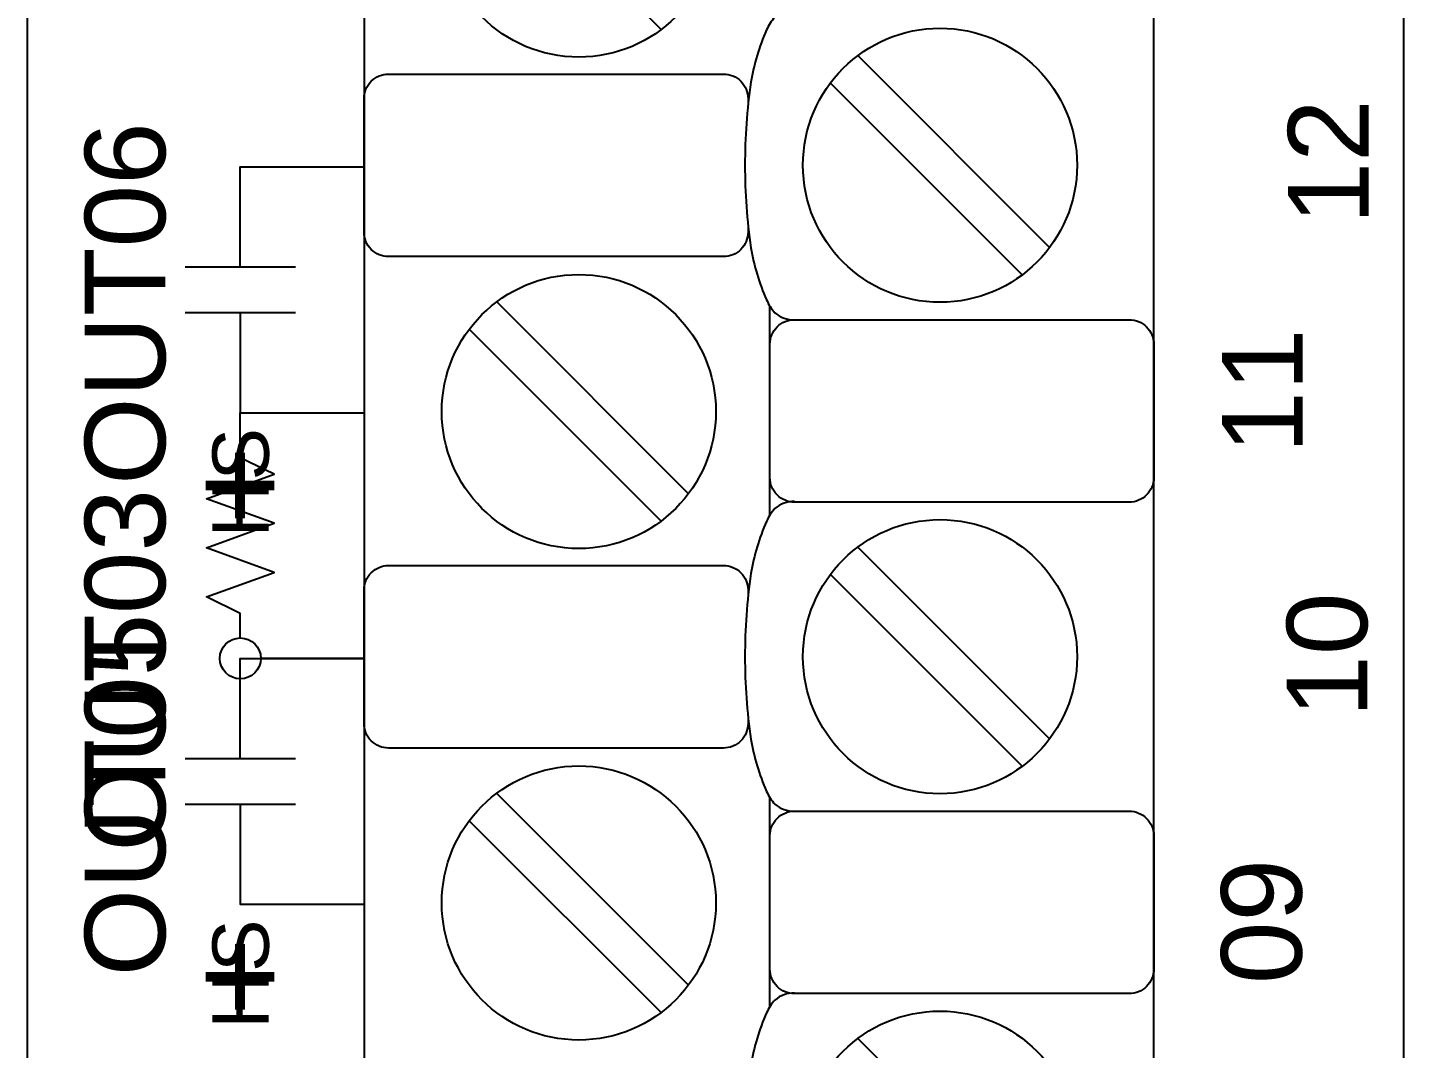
# Model space of a CAD drawing. Extents: x 1 to 47, y 1 to 35.
# Drawn here: x 29.831 to 31.511, y 6.089 to 7.336 of the extents above; entities that cross this region are included whole.
import ezdxf

# ---------------------------------------------------------------- set-up
doc = ezdxf.new("R2010")
doc.units = 0
doc.header["$MEASUREMENT"] = 0
for name, color, linetype in [('4_01__0__EMPTY', 7, 'CONTINUOUS'), ('4_02__1___8__INDEPENDENT_I', 7, 'CONTINUOUS'), ('4_03__2___8__OPTOISOLATED_', 7, 'CONTINUOUS'), ('4_04__4___24__OPTOISOLATED', 7, 'CONTINUOUS'), ('4_05__5___8__INDEPENDENT_I', 7, 'CONTINUOUS'), ('4_06__6___8__INDEPENDENT_I', 7, 'CONTINUOUS'), ('4_07__7___8__OPTOISOLATED_', 7, 'CONTINUOUS'), ('4_08__8___8__OPTOISOLATED_', 7, 'CONTINUOUS'), ('7_00______DWG_', 7, 'CONTINUOUS')]:
    doc.layers.add(name, color=color, linetype=linetype)
doc.styles.add('ARIAL', font='arial.ttf')

msp = doc.modelspace()

# ---------------------------------------------------------------- linework, layer by layer
at = {"layer": '4_01__0__EMPTY'}
msp.add_lwpolyline([(31.1761, 3.7556, 0.414213), (31.2061, 3.7856), (31.2062, 8.7674, 0.414214), (31.1762, 8.7974), (30.8631, 8.7974), (30.6184, 8.8883, 0.480048), (30.4202, 8.7433), (30.4202, 8.5091, -0.414214), (30.3902, 8.4791), (30.272, 8.4791, 0.414212), (30.242, 8.4491), (30.2419, 8.4491), (30.2419, 3.468, 0.414215), (30.2719, 3.438), (30.5848, 3.4381), (30.8296, 3.3472, 0.47859), (31.0281, 3.4922), (31.0281, 3.7256, -0.414214), (31.0581, 3.7556)], format="xyb", close=True, dxfattribs=at)
at = {"layer": '4_02__1___8__INDEPENDENT_I'}
msp.add_lwpolyline([(31.1761, 3.7556, 0.414213), (31.2061, 3.7856), (31.2062, 8.7674, 0.414214), (31.1762, 8.7974), (30.8631, 8.7974), (30.6184, 8.8883, 0.480048), (30.4202, 8.7433), (30.4202, 8.5091, -0.414214), (30.3902, 8.4791), (30.272, 8.4791, 0.414212), (30.242, 8.4491), (30.2419, 8.4491), (30.2419, 3.468, 0.414215), (30.2719, 3.438), (30.5848, 3.4381), (30.8296, 3.3472, 0.47859), (31.0281, 3.4922), (31.0281, 3.7256, -0.414214), (31.0581, 3.7556)], format="xyb", close=True, dxfattribs=at)
for points in [[(30.3703, 7.5675), (30.6045, 7.3333)], [(30.8447, 7.3016), (31.0789, 7.0674)], [(30.8113, 7.2681), (31.0455, 7.034)], [(30.0908, 7.0436), (30.0908, 7.1657), (30.2419, 7.1657)], [(30.0233, 7.0436), (30.1583, 7.0436)], [(30.4038, 7.0009), (30.6379, 6.7667)], [(30.7374, 6.7406), (30.7374, 6.9957)], [(30.0233, 6.9879), (30.1583, 6.9879)], [(30.0908, 6.9879), (30.0908, 6.8657), (30.2419, 6.8657)], [(30.3703, 6.9675), (30.6045, 6.7333)], [(30.8447, 6.7016), (31.0789, 6.4674)], [(30.8113, 6.6681), (31.0455, 6.434)], [(30.0908, 6.4436), (30.0908, 6.5657), (30.2419, 6.5657)], [(30.0233, 6.4436), (30.1583, 6.4436)], [(30.4038, 6.4009), (30.6379, 6.1667)], [(30.0233, 6.3879), (30.1583, 6.3879)], [(30.0908, 6.3879), (30.0908, 6.2657), (30.2419, 6.2657)], [(30.7374, 6.1406), (30.7374, 6.3957)], [(30.3703, 6.3675), (30.6045, 6.1333)], [(30.8447, 6.1016), (31.0789, 5.8674)]]:
    msp.add_lwpolyline(points, dxfattribs=at)
for points in [[(30.7674, 7.3571, 0.191033), (30.7435, 7.3486, 0.081668), (30.7333, 7.333, 0.0591), (30.714, 7.2693, 0.034646), (30.7069, 7.1678, 0.03436), (30.714, 7.0671, 0.0591), (30.7333, 7.0034, 0.081668), (30.7435, 6.9877, 0.191033), (30.7674, 6.9792)], [(30.7107, 7.0941), (30.7107, 7.0862, -0.414214), (30.6807, 7.0562), (30.2719, 7.0562, -0.414214), (30.2419, 7.0862), (30.2419, 7.2491, -0.414214), (30.2719, 7.2791), (30.6807, 7.2791, -0.414214), (30.7107, 7.2491), (30.7107, 7.2423)], [(30.7374, 6.9492, -0.414214), (30.7674, 6.9792), (31.1761, 6.9792, -0.414214), (31.2061, 6.9492), (31.2061, 6.7864, -0.414214), (31.1761, 6.7564), (30.7674, 6.7564, -0.414214), (30.7374, 6.7864)], [(30.7674, 6.7571, 0.191033), (30.7435, 6.7486, 0.081668), (30.7333, 6.733, 0.0591), (30.714, 6.6693, 0.034646), (30.7069, 6.5678, 0.03436), (30.714, 6.4671, 0.0591), (30.7333, 6.4034, 0.081668), (30.7435, 6.3877, 0.191033), (30.7674, 6.3792)], [(30.7107, 6.4941), (30.7107, 6.4862, -0.414214), (30.6807, 6.4562), (30.2719, 6.4562, -0.414214), (30.2419, 6.4862), (30.2419, 6.6491, -0.414214), (30.2719, 6.6791), (30.6807, 6.6791, -0.414214), (30.7107, 6.6491), (30.7107, 6.6422)], [(30.7374, 6.3492, -0.414214), (30.7674, 6.3792), (31.1761, 6.3792, -0.414214), (31.2061, 6.3492), (31.2061, 6.1864, -0.414214), (31.1761, 6.1564), (30.7674, 6.1564, -0.414214), (30.7374, 6.1864)], [(30.7674, 6.1571, 0.191033), (30.7435, 6.1486, 0.081668), (30.7333, 6.133, 0.0591), (30.714, 6.0693, 0.034646), (30.7069, 5.9678, 0.03436), (30.714, 5.8671, 0.0591), (30.7333, 5.8034, 0.081668), (30.7435, 5.7877, 0.191033), (30.7674, 5.7792)]]:
    msp.add_lwpolyline(points, format="xyb", dxfattribs=at)
for centre in [(30.5041, 7.4671), (30.9451, 7.1678), (30.5041, 6.8671), (30.9451, 6.5678), (30.5041, 6.2671), (30.9451, 5.9678)]:
    msp.add_circle(centre, 0.1673, dxfattribs=at)
at = {"layer": '4_03__2___8__OPTOISOLATED_'}
msp.add_lwpolyline([(31.1761, 3.7556, 0.414213), (31.2061, 3.7856), (31.2062, 8.7674, 0.414214), (31.1762, 8.7974), (30.8631, 8.7974), (30.6184, 8.8883, 0.480048), (30.4202, 8.7433), (30.4202, 8.5091, -0.414214), (30.3902, 8.4791), (30.272, 8.4791, 0.414212), (30.242, 8.4491), (30.2419, 8.4491), (30.2419, 3.468, 0.414215), (30.2719, 3.438), (30.5848, 3.4381), (30.8296, 3.3472, 0.47859), (31.0281, 3.4922), (31.0281, 3.7256, -0.414214), (31.0581, 3.7556)], format="xyb", close=True, dxfattribs=at)
for points in [[(30.3703, 7.5675), (30.6045, 7.3333)], [(30.8447, 7.3016), (31.0789, 7.0674)], [(30.8113, 7.2681), (31.0455, 7.034)], [(30.0908, 7.0436), (30.0908, 7.1657), (30.2419, 7.1657)], [(30.0233, 7.0436), (30.1583, 7.0436)], [(30.4038, 7.0009), (30.6379, 6.7667)], [(30.7374, 6.7406), (30.7374, 6.9957)], [(30.0233, 6.9879), (30.1583, 6.9879)], [(30.0908, 6.9879), (30.0908, 6.8657), (30.2419, 6.8657)], [(30.3703, 6.9675), (30.6045, 6.7333)], [(30.8447, 6.7016), (31.0789, 6.4674)], [(30.8113, 6.6681), (31.0455, 6.434)], [(30.0908, 6.4436), (30.0908, 6.5657), (30.2419, 6.5657)], [(30.0233, 6.4436), (30.1583, 6.4436)], [(30.4038, 6.4009), (30.6379, 6.1667)], [(30.0233, 6.3879), (30.1583, 6.3879)], [(30.0908, 6.3879), (30.0908, 6.2657), (30.2419, 6.2657)], [(30.7374, 6.1406), (30.7374, 6.3957)], [(30.3703, 6.3675), (30.6045, 6.1333)], [(30.8447, 6.1016), (31.0789, 5.8674)]]:
    msp.add_lwpolyline(points, dxfattribs=at)
for points in [[(30.7674, 7.3571, 0.191033), (30.7435, 7.3486, 0.081668), (30.7333, 7.333, 0.0591), (30.714, 7.2693, 0.034646), (30.7069, 7.1678, 0.03436), (30.714, 7.0671, 0.0591), (30.7333, 7.0034, 0.081668), (30.7435, 6.9877, 0.191033), (30.7674, 6.9792)], [(30.7107, 7.0941), (30.7107, 7.0862, -0.414214), (30.6807, 7.0562), (30.2719, 7.0562, -0.414214), (30.2419, 7.0862), (30.2419, 7.2491, -0.414214), (30.2719, 7.2791), (30.6807, 7.2791, -0.414214), (30.7107, 7.2491), (30.7107, 7.2423)], [(30.7374, 6.9492, -0.414214), (30.7674, 6.9792), (31.1761, 6.9792, -0.414214), (31.2061, 6.9492), (31.2061, 6.7864, -0.414214), (31.1761, 6.7564), (30.7674, 6.7564, -0.414214), (30.7374, 6.7864)], [(30.7674, 6.7571, 0.191033), (30.7435, 6.7486, 0.081668), (30.7333, 6.733, 0.0591), (30.714, 6.6693, 0.034646), (30.7069, 6.5678, 0.03436), (30.714, 6.4671, 0.0591), (30.7333, 6.4034, 0.081668), (30.7435, 6.3877, 0.191033), (30.7674, 6.3792)], [(30.7107, 6.4941), (30.7107, 6.4862, -0.414214), (30.6807, 6.4562), (30.2719, 6.4562, -0.414214), (30.2419, 6.4862), (30.2419, 6.6491, -0.414214), (30.2719, 6.6791), (30.6807, 6.6791, -0.414214), (30.7107, 6.6491), (30.7107, 6.6422)], [(30.7374, 6.3492, -0.414214), (30.7674, 6.3792), (31.1761, 6.3792, -0.414214), (31.2061, 6.3492), (31.2061, 6.1864, -0.414214), (31.1761, 6.1564), (30.7674, 6.1564, -0.414214), (30.7374, 6.1864)], [(30.7674, 6.1571, 0.191033), (30.7435, 6.1486, 0.081668), (30.7333, 6.133, 0.0591), (30.714, 6.0693, 0.034646), (30.7069, 5.9678, 0.03436), (30.714, 5.8671, 0.0591), (30.7333, 5.8034, 0.081668), (30.7435, 5.7877, 0.191033), (30.7674, 5.7792)]]:
    msp.add_lwpolyline(points, format="xyb", dxfattribs=at)
for centre in [(30.5041, 7.4671), (30.9451, 7.1678), (30.5041, 6.8671), (30.9451, 6.5678), (30.5041, 6.2671), (30.9451, 5.9678)]:
    msp.add_circle(centre, 0.1673, dxfattribs=at)
at = {"layer": '4_04__4___24__OPTOISOLATED'}
msp.add_lwpolyline([(31.1761, 3.7556, 0.414213), (31.2061, 3.7856), (31.2062, 8.7674, 0.414214), (31.1762, 8.7974), (30.8631, 8.7974), (30.6184, 8.8883, 0.480048), (30.4202, 8.7433), (30.4202, 8.5091, -0.414214), (30.3902, 8.4791), (30.272, 8.4791, 0.414212), (30.242, 8.4491), (30.2419, 8.4491), (30.2419, 3.468, 0.414215), (30.2719, 3.438), (30.5848, 3.4381), (30.8296, 3.3472, 0.47859), (31.0281, 3.4922), (31.0281, 3.7256, -0.414214), (31.0581, 3.7556)], format="xyb", close=True, dxfattribs=at)
for points in [[(30.3703, 7.5675), (30.6045, 7.3333)], [(30.8447, 7.3016), (31.0789, 7.0674)], [(30.8113, 7.2681), (31.0455, 7.034)], [(30.0908, 7.0436), (30.0908, 7.1657), (30.2419, 7.1657)], [(30.0233, 7.0436), (30.1583, 7.0436)], [(30.4038, 7.0009), (30.6379, 6.7667)], [(30.7374, 6.7406), (30.7374, 6.9957)], [(30.0233, 6.9879), (30.1583, 6.9879)], [(30.0908, 6.9879), (30.0908, 6.8657), (30.2419, 6.8657)], [(30.3703, 6.9675), (30.6045, 6.7333)], [(30.8447, 6.7016), (31.0789, 6.4674)], [(30.8113, 6.6681), (31.0455, 6.434)], [(30.0908, 6.4436), (30.0908, 6.5657), (30.2419, 6.5657)], [(30.0233, 6.4436), (30.1583, 6.4436)], [(30.4038, 6.4009), (30.6379, 6.1667)], [(30.0233, 6.3879), (30.1583, 6.3879)], [(30.0908, 6.3879), (30.0908, 6.2657), (30.2419, 6.2657)], [(30.7374, 6.1406), (30.7374, 6.3957)], [(30.3703, 6.3675), (30.6045, 6.1333)], [(30.8447, 6.1016), (31.0789, 5.8674)]]:
    msp.add_lwpolyline(points, dxfattribs=at)
for points in [[(30.7674, 7.3571, 0.191033), (30.7435, 7.3486, 0.081668), (30.7333, 7.333, 0.0591), (30.714, 7.2693, 0.034646), (30.7069, 7.1678, 0.03436), (30.714, 7.0671, 0.0591), (30.7333, 7.0034, 0.081668), (30.7435, 6.9877, 0.191033), (30.7674, 6.9792)], [(30.7107, 7.0941), (30.7107, 7.0862, -0.414214), (30.6807, 7.0562), (30.2719, 7.0562, -0.414214), (30.2419, 7.0862), (30.2419, 7.2491, -0.414214), (30.2719, 7.2791), (30.6807, 7.2791, -0.414214), (30.7107, 7.2491), (30.7107, 7.2423)], [(30.7374, 6.9492, -0.414214), (30.7674, 6.9792), (31.1761, 6.9792, -0.414214), (31.2061, 6.9492), (31.2061, 6.7864, -0.414214), (31.1761, 6.7564), (30.7674, 6.7564, -0.414214), (30.7374, 6.7864)], [(30.7674, 6.7571, 0.191033), (30.7435, 6.7486, 0.081668), (30.7333, 6.733, 0.0591), (30.714, 6.6693, 0.034646), (30.7069, 6.5678, 0.03436), (30.714, 6.4671, 0.0591), (30.7333, 6.4034, 0.081668), (30.7435, 6.3877, 0.191033), (30.7674, 6.3792)], [(30.7107, 6.4941), (30.7107, 6.4862, -0.414214), (30.6807, 6.4562), (30.2719, 6.4562, -0.414214), (30.2419, 6.4862), (30.2419, 6.6491, -0.414214), (30.2719, 6.6791), (30.6807, 6.6791, -0.414214), (30.7107, 6.6491), (30.7107, 6.6422)], [(30.7374, 6.3492, -0.414214), (30.7674, 6.3792), (31.1761, 6.3792, -0.414214), (31.2061, 6.3492), (31.2061, 6.1864, -0.414214), (31.1761, 6.1564), (30.7674, 6.1564, -0.414214), (30.7374, 6.1864)], [(30.7674, 6.1571, 0.191033), (30.7435, 6.1486, 0.081668), (30.7333, 6.133, 0.0591), (30.714, 6.0693, 0.034646), (30.7069, 5.9678, 0.03436), (30.714, 5.8671, 0.0591), (30.7333, 5.8034, 0.081668), (30.7435, 5.7877, 0.191033), (30.7674, 5.7792)]]:
    msp.add_lwpolyline(points, format="xyb", dxfattribs=at)
for centre in [(30.5041, 7.4671), (30.9451, 7.1678), (30.5041, 6.8671), (30.9451, 6.5678), (30.5041, 6.2671), (30.9451, 5.9678)]:
    msp.add_circle(centre, 0.1673, dxfattribs=at)
at = {"layer": '4_05__5___8__INDEPENDENT_I'}
msp.add_lwpolyline([(31.1761, 3.7556, 0.414213), (31.2061, 3.7856), (31.2062, 8.7674, 0.414214), (31.1762, 8.7974), (30.8631, 8.7974), (30.6184, 8.8883, 0.480048), (30.4202, 8.7433), (30.4202, 8.5091, -0.414214), (30.3902, 8.4791), (30.272, 8.4791, 0.414212), (30.242, 8.4491), (30.2419, 8.4491), (30.2419, 3.468, 0.414215), (30.2719, 3.438), (30.5848, 3.4381), (30.8296, 3.3472, 0.47859), (31.0281, 3.4922), (31.0281, 3.7256, -0.414214), (31.0581, 3.7556)], format="xyb", close=True, dxfattribs=at)
for points in [[(30.3703, 7.5675), (30.6045, 7.3333)], [(30.8447, 7.3016), (31.0789, 7.0674)], [(30.8113, 7.2681), (31.0455, 7.034)], [(30.4038, 7.0009), (30.6379, 6.7667)], [(30.7374, 6.7406), (30.7374, 6.9957)], [(30.3703, 6.9675), (30.6045, 6.7333)], [(30.0908, 6.5907), (30.0908, 6.6207), (30.0496, 6.6407), (30.1321, 6.6707), (30.0496, 6.7007), (30.1321, 6.7307), (30.0496, 6.7607), (30.1321, 6.7907), (30.0908, 6.8107), (30.0908, 6.8657), (30.2419, 6.8657)], [(30.8447, 6.7016), (31.0789, 6.4674)], [(30.8113, 6.6681), (31.0455, 6.434)], [(30.2419, 6.5657), (30.1158, 6.5657)], [(30.0908, 6.4435), (30.0908, 6.5407)], [(30.0308, 6.4435), (30.1508, 6.4435)], [(30.4038, 6.4009), (30.6379, 6.1667)], [(30.0308, 6.3879), (30.1508, 6.3879)], [(30.0908, 6.3879), (30.0908, 6.2657), (30.2419, 6.2657)], [(30.7374, 6.1406), (30.7374, 6.3957)], [(30.3703, 6.3675), (30.6045, 6.1333)], [(30.8447, 6.1016), (31.0789, 5.8674)]]:
    msp.add_lwpolyline(points, dxfattribs=at)
for points in [[(30.7674, 7.3571, 0.191033), (30.7435, 7.3486, 0.081668), (30.7333, 7.333, 0.0591), (30.714, 7.2693, 0.034646), (30.7069, 7.1678, 0.03436), (30.714, 7.0671, 0.0591), (30.7333, 7.0034, 0.081668), (30.7435, 6.9877, 0.191033), (30.7674, 6.9792)], [(30.7107, 7.0941), (30.7107, 7.0862, -0.414214), (30.6807, 7.0562), (30.2719, 7.0562, -0.414214), (30.2419, 7.0862), (30.2419, 7.2491, -0.414214), (30.2719, 7.2791), (30.6807, 7.2791, -0.414214), (30.7107, 7.2491), (30.7107, 7.2423)], [(30.7374, 6.9492, -0.414214), (30.7674, 6.9792), (31.1761, 6.9792, -0.414214), (31.2061, 6.9492), (31.2061, 6.7864, -0.414214), (31.1761, 6.7564), (30.7674, 6.7564, -0.414214), (30.7374, 6.7864)], [(30.7674, 6.7571, 0.191033), (30.7435, 6.7486, 0.081668), (30.7333, 6.733, 0.0591), (30.714, 6.6693, 0.034646), (30.7069, 6.5678, 0.03436), (30.714, 6.4671, 0.0591), (30.7333, 6.4034, 0.081668), (30.7435, 6.3877, 0.191033), (30.7674, 6.3792)], [(30.7107, 6.4941), (30.7107, 6.4862, -0.414214), (30.6807, 6.4562), (30.2719, 6.4562, -0.414214), (30.2419, 6.4862), (30.2419, 6.6491, -0.414214), (30.2719, 6.6791), (30.6807, 6.6791, -0.414214), (30.7107, 6.6491), (30.7107, 6.6422)], [(30.7374, 6.3492, -0.414214), (30.7674, 6.3792), (31.1761, 6.3792, -0.414214), (31.2061, 6.3492), (31.2061, 6.1864, -0.414214), (31.1761, 6.1564), (30.7674, 6.1564, -0.414214), (30.7374, 6.1864)], [(30.7674, 6.1571, 0.191033), (30.7435, 6.1486, 0.081668), (30.7333, 6.133, 0.0591), (30.714, 6.0693, 0.034646), (30.7069, 5.9678, 0.03436), (30.714, 5.8671, 0.0591), (30.7333, 5.8034, 0.081668), (30.7435, 5.7877, 0.191033), (30.7674, 5.7792)]]:
    msp.add_lwpolyline(points, format="xyb", dxfattribs=at)
for centre, radius in [((30.5041, 7.4671), 0.1673), ((30.9451, 7.1678), 0.1673), ((30.5041, 6.8671), 0.1673), ((30.9451, 6.5678), 0.1673), ((30.0908, 6.5657), 0.025), ((30.5041, 6.2671), 0.1673), ((30.9451, 5.9678), 0.1673)]:
    msp.add_circle(centre, radius, dxfattribs=at)
at = {"layer": '4_06__6___8__INDEPENDENT_I'}
msp.add_lwpolyline([(31.1761, 3.7556, 0.414213), (31.2061, 3.7856), (31.2062, 8.7674, 0.414214), (31.1762, 8.7974), (30.8631, 8.7974), (30.6184, 8.8883, 0.480048), (30.4202, 8.7433), (30.4202, 8.5091, -0.414214), (30.3902, 8.4791), (30.272, 8.4791, 0.414212), (30.242, 8.4491), (30.2419, 8.4491), (30.2419, 3.468, 0.414215), (30.2719, 3.438), (30.5848, 3.4381), (30.8296, 3.3472, 0.47859), (31.0281, 3.4922), (31.0281, 3.7256, -0.414214), (31.0581, 3.7556)], format="xyb", close=True, dxfattribs=at)
for points in [[(30.3703, 7.5675), (30.6045, 7.3333)], [(30.8447, 7.3016), (31.0789, 7.0674)], [(30.8113, 7.2681), (31.0455, 7.034)], [(30.0908, 7.0436), (30.0908, 7.1657), (30.2419, 7.1657)], [(30.0233, 7.0436), (30.1583, 7.0436)], [(30.4038, 7.0009), (30.6379, 6.7667)], [(30.7374, 6.7406), (30.7374, 6.9957)], [(30.0233, 6.9879), (30.1583, 6.9879)], [(30.0908, 6.9879), (30.0908, 6.8657), (30.2419, 6.8657)], [(30.3703, 6.9675), (30.6045, 6.7333)], [(30.8447, 6.7016), (31.0789, 6.4674)], [(30.8113, 6.6681), (31.0455, 6.434)], [(30.0908, 6.4436), (30.0908, 6.5657), (30.2419, 6.5657)], [(30.0233, 6.4436), (30.1583, 6.4436)], [(30.4038, 6.4009), (30.6379, 6.1667)], [(30.0233, 6.3879), (30.1583, 6.3879)], [(30.0908, 6.3879), (30.0908, 6.2657), (30.2419, 6.2657)], [(30.7374, 6.1406), (30.7374, 6.3957)], [(30.3703, 6.3675), (30.6045, 6.1333)], [(30.8447, 6.1016), (31.0789, 5.8674)]]:
    msp.add_lwpolyline(points, dxfattribs=at)
for points in [[(30.7674, 7.3571, 0.191033), (30.7435, 7.3486, 0.081668), (30.7333, 7.333, 0.0591), (30.714, 7.2693, 0.034646), (30.7069, 7.1678, 0.03436), (30.714, 7.0671, 0.0591), (30.7333, 7.0034, 0.081668), (30.7435, 6.9877, 0.191033), (30.7674, 6.9792)], [(30.7107, 7.0941), (30.7107, 7.0862, -0.414214), (30.6807, 7.0562), (30.2719, 7.0562, -0.414214), (30.2419, 7.0862), (30.2419, 7.2491, -0.414214), (30.2719, 7.2791), (30.6807, 7.2791, -0.414214), (30.7107, 7.2491), (30.7107, 7.2423)], [(30.7374, 6.9492, -0.414214), (30.7674, 6.9792), (31.1761, 6.9792, -0.414214), (31.2061, 6.9492), (31.2061, 6.7864, -0.414214), (31.1761, 6.7564), (30.7674, 6.7564, -0.414214), (30.7374, 6.7864)], [(30.7674, 6.7571, 0.191033), (30.7435, 6.7486, 0.081668), (30.7333, 6.733, 0.0591), (30.714, 6.6693, 0.034646), (30.7069, 6.5678, 0.03436), (30.714, 6.4671, 0.0591), (30.7333, 6.4034, 0.081668), (30.7435, 6.3877, 0.191033), (30.7674, 6.3792)], [(30.7107, 6.4941), (30.7107, 6.4862, -0.414214), (30.6807, 6.4562), (30.2719, 6.4562, -0.414214), (30.2419, 6.4862), (30.2419, 6.6491, -0.414214), (30.2719, 6.6791), (30.6807, 6.6791, -0.414214), (30.7107, 6.6491), (30.7107, 6.6422)], [(30.7374, 6.3492, -0.414214), (30.7674, 6.3792), (31.1761, 6.3792, -0.414214), (31.2061, 6.3492), (31.2061, 6.1864, -0.414214), (31.1761, 6.1564), (30.7674, 6.1564, -0.414214), (30.7374, 6.1864)], [(30.7674, 6.1571, 0.191033), (30.7435, 6.1486, 0.081668), (30.7333, 6.133, 0.0591), (30.714, 6.0693, 0.034646), (30.7069, 5.9678, 0.03436), (30.714, 5.8671, 0.0591), (30.7333, 5.8034, 0.081668), (30.7435, 5.7877, 0.191033), (30.7674, 5.7792)]]:
    msp.add_lwpolyline(points, format="xyb", dxfattribs=at)
for centre in [(30.5041, 7.4671), (30.9451, 7.1678), (30.5041, 6.8671), (30.9451, 6.5678), (30.5041, 6.2671), (30.9451, 5.9678)]:
    msp.add_circle(centre, 0.1673, dxfattribs=at)
at = {"layer": '4_07__7___8__OPTOISOLATED_'}
msp.add_lwpolyline([(31.1761, 3.7556, 0.414213), (31.2061, 3.7856), (31.2062, 8.7674, 0.414214), (31.1762, 8.7974), (30.8631, 8.7974), (30.6184, 8.8883, 0.480048), (30.4202, 8.7433), (30.4202, 8.5091, -0.414214), (30.3902, 8.4791), (30.272, 8.4791, 0.414212), (30.242, 8.4491), (30.2419, 8.4491), (30.2419, 3.468, 0.414215), (30.2719, 3.438), (30.5848, 3.4381), (30.8296, 3.3472, 0.47859), (31.0281, 3.4922), (31.0281, 3.7256, -0.414214), (31.0581, 3.7556)], format="xyb", close=True, dxfattribs=at)
for points in [[(30.3703, 7.5675), (30.6045, 7.3333)], [(30.8447, 7.3016), (31.0789, 7.0674)], [(30.8113, 7.2681), (31.0455, 7.034)], [(30.0908, 7.0436), (30.0908, 7.1657), (30.2419, 7.1657)], [(30.0233, 7.0436), (30.1583, 7.0436)], [(30.4038, 7.0009), (30.6379, 6.7667)], [(30.7374, 6.7406), (30.7374, 6.9957)], [(30.0233, 6.9879), (30.1583, 6.9879)], [(30.0908, 6.9879), (30.0908, 6.8657), (30.2419, 6.8657)], [(30.3703, 6.9675), (30.6045, 6.7333)], [(30.8447, 6.7016), (31.0789, 6.4674)], [(30.8113, 6.6681), (31.0455, 6.434)], [(30.0908, 6.4436), (30.0908, 6.5657), (30.2419, 6.5657)], [(30.0233, 6.4436), (30.1583, 6.4436)], [(30.4038, 6.4009), (30.6379, 6.1667)], [(30.0233, 6.3879), (30.1583, 6.3879)], [(30.0908, 6.3879), (30.0908, 6.2657), (30.2419, 6.2657)], [(30.7374, 6.1406), (30.7374, 6.3957)], [(30.3703, 6.3675), (30.6045, 6.1333)], [(30.8447, 6.1016), (31.0789, 5.8674)]]:
    msp.add_lwpolyline(points, dxfattribs=at)
for points in [[(30.7674, 7.3571, 0.191033), (30.7435, 7.3486, 0.081668), (30.7333, 7.333, 0.0591), (30.714, 7.2693, 0.034646), (30.7069, 7.1678, 0.03436), (30.714, 7.0671, 0.0591), (30.7333, 7.0034, 0.081668), (30.7435, 6.9877, 0.191033), (30.7674, 6.9792)], [(30.7107, 7.0941), (30.7107, 7.0862, -0.414214), (30.6807, 7.0562), (30.2719, 7.0562, -0.414214), (30.2419, 7.0862), (30.2419, 7.2491, -0.414214), (30.2719, 7.2791), (30.6807, 7.2791, -0.414214), (30.7107, 7.2491), (30.7107, 7.2423)], [(30.7374, 6.9492, -0.414214), (30.7674, 6.9792), (31.1761, 6.9792, -0.414214), (31.2061, 6.9492), (31.2061, 6.7864, -0.414214), (31.1761, 6.7564), (30.7674, 6.7564, -0.414214), (30.7374, 6.7864)], [(30.7674, 6.7571, 0.191033), (30.7435, 6.7486, 0.081668), (30.7333, 6.733, 0.0591), (30.714, 6.6693, 0.034646), (30.7069, 6.5678, 0.03436), (30.714, 6.4671, 0.0591), (30.7333, 6.4034, 0.081668), (30.7435, 6.3877, 0.191033), (30.7674, 6.3792)], [(30.7107, 6.4941), (30.7107, 6.4862, -0.414214), (30.6807, 6.4562), (30.2719, 6.4562, -0.414214), (30.2419, 6.4862), (30.2419, 6.6491, -0.414214), (30.2719, 6.6791), (30.6807, 6.6791, -0.414214), (30.7107, 6.6491), (30.7107, 6.6422)], [(30.7374, 6.3492, -0.414214), (30.7674, 6.3792), (31.1761, 6.3792, -0.414214), (31.2061, 6.3492), (31.2061, 6.1864, -0.414214), (31.1761, 6.1564), (30.7674, 6.1564, -0.414214), (30.7374, 6.1864)], [(30.7674, 6.1571, 0.191033), (30.7435, 6.1486, 0.081668), (30.7333, 6.133, 0.0591), (30.714, 6.0693, 0.034646), (30.7069, 5.9678, 0.03436), (30.714, 5.8671, 0.0591), (30.7333, 5.8034, 0.081668), (30.7435, 5.7877, 0.191033), (30.7674, 5.7792)]]:
    msp.add_lwpolyline(points, format="xyb", dxfattribs=at)
for centre in [(30.5041, 7.4671), (30.9451, 7.1678), (30.5041, 6.8671), (30.9451, 6.5678), (30.5041, 6.2671), (30.9451, 5.9678)]:
    msp.add_circle(centre, 0.1673, dxfattribs=at)
at = {"layer": '4_08__8___8__OPTOISOLATED_'}
msp.add_lwpolyline([(31.1761, 3.7556, 0.414213), (31.2061, 3.7856), (31.2062, 8.7674, 0.414214), (31.1762, 8.7974), (30.8631, 8.7974), (30.6184, 8.8883, 0.480048), (30.4202, 8.7433), (30.4202, 8.5091, -0.414214), (30.3902, 8.4791), (30.272, 8.4791, 0.414212), (30.242, 8.4491), (30.2419, 8.4491), (30.2419, 3.468, 0.414215), (30.2719, 3.438), (30.5848, 3.4381), (30.8296, 3.3472, 0.47859), (31.0281, 3.4922), (31.0281, 3.7256, -0.414214), (31.0581, 3.7556)], format="xyb", close=True, dxfattribs=at)
for points in [[(30.3703, 7.5675), (30.6045, 7.3333)], [(30.8447, 7.3016), (31.0789, 7.0674)], [(30.8113, 7.2681), (31.0455, 7.034)], [(30.4038, 7.0009), (30.6379, 6.7667)], [(30.7374, 6.7406), (30.7374, 6.9957)], [(30.3703, 6.9675), (30.6045, 6.7333)], [(30.0908, 6.5907), (30.0908, 6.6207), (30.0496, 6.6407), (30.1321, 6.6707), (30.0496, 6.7007), (30.1321, 6.7307), (30.0496, 6.7607), (30.1321, 6.7907), (30.0908, 6.8107), (30.0908, 6.8657), (30.2419, 6.8657)], [(30.8447, 6.7016), (31.0789, 6.4674)], [(30.8113, 6.6681), (31.0455, 6.434)], [(30.2419, 6.5657), (30.1158, 6.5657)], [(30.0908, 6.4435), (30.0908, 6.5407)], [(30.0308, 6.4435), (30.1508, 6.4435)], [(30.4038, 6.4009), (30.6379, 6.1667)], [(30.0308, 6.3879), (30.1508, 6.3879)], [(30.0908, 6.3879), (30.0908, 6.2657), (30.2419, 6.2657)], [(30.7374, 6.1406), (30.7374, 6.3957)], [(30.3703, 6.3675), (30.6045, 6.1333)], [(30.8447, 6.1016), (31.0789, 5.8674)]]:
    msp.add_lwpolyline(points, dxfattribs=at)
for points in [[(30.7674, 7.3571, 0.191033), (30.7435, 7.3486, 0.081668), (30.7333, 7.333, 0.0591), (30.714, 7.2693, 0.034646), (30.7069, 7.1678, 0.03436), (30.714, 7.0671, 0.0591), (30.7333, 7.0034, 0.081668), (30.7435, 6.9877, 0.191033), (30.7674, 6.9792)], [(30.7107, 7.0941), (30.7107, 7.0862, -0.414214), (30.6807, 7.0562), (30.2719, 7.0562, -0.414214), (30.2419, 7.0862), (30.2419, 7.2491, -0.414214), (30.2719, 7.2791), (30.6807, 7.2791, -0.414214), (30.7107, 7.2491), (30.7107, 7.2423)], [(30.7374, 6.9492, -0.414214), (30.7674, 6.9792), (31.1761, 6.9792, -0.414214), (31.2061, 6.9492), (31.2061, 6.7864, -0.414214), (31.1761, 6.7564), (30.7674, 6.7564, -0.414214), (30.7374, 6.7864)], [(30.7674, 6.7571, 0.191033), (30.7435, 6.7486, 0.081668), (30.7333, 6.733, 0.0591), (30.714, 6.6693, 0.034646), (30.7069, 6.5678, 0.03436), (30.714, 6.4671, 0.0591), (30.7333, 6.4034, 0.081668), (30.7435, 6.3877, 0.191033), (30.7674, 6.3792)], [(30.7107, 6.4941), (30.7107, 6.4862, -0.414214), (30.6807, 6.4562), (30.2719, 6.4562, -0.414214), (30.2419, 6.4862), (30.2419, 6.6491, -0.414214), (30.2719, 6.6791), (30.6807, 6.6791, -0.414214), (30.7107, 6.6491), (30.7107, 6.6422)], [(30.7374, 6.3492, -0.414214), (30.7674, 6.3792), (31.1761, 6.3792, -0.414214), (31.2061, 6.3492), (31.2061, 6.1864, -0.414214), (31.1761, 6.1564), (30.7674, 6.1564, -0.414214), (30.7374, 6.1864)], [(30.7674, 6.1571, 0.191033), (30.7435, 6.1486, 0.081668), (30.7333, 6.133, 0.0591), (30.714, 6.0693, 0.034646), (30.7069, 5.9678, 0.03436), (30.714, 5.8671, 0.0591), (30.7333, 5.8034, 0.081668), (30.7435, 5.7877, 0.191033), (30.7674, 5.7792)]]:
    msp.add_lwpolyline(points, format="xyb", dxfattribs=at)
for centre, radius in [((30.5041, 7.4671), 0.1673), ((30.9451, 7.1678), 0.1673), ((30.5041, 6.8671), 0.1673), ((30.9451, 6.5678), 0.1673), ((30.0908, 6.5657), 0.025), ((30.5041, 6.2671), 0.1673), ((30.9451, 5.9678), 0.1673)]:
    msp.add_circle(centre, radius, dxfattribs=at)
at = {"layer": '7_00______DWG_'}
msp.add_lwpolyline([(29.831, 3.2868), (29.831, 19.9471, -0.468367), (29.891, 19.9971), (31.461, 19.9971, -0.414132), (31.511, 19.9471), (31.511, 3.2868, -0.414214), (31.461, 3.2368), (29.881, 3.2368, -0.414287)], format="xyb", close=True, dxfattribs=at)

# ---------------------------------------------------------------- texts
at = {"layer": '4_02__1___8__INDEPENDENT_I', "style": 'ARIAL'}
for s, p in [('OUT06', (29.9992, 6.7775)), ('OUT05', (29.9992, 6.1775))]:
    msp.add_text(s, height=0.09833, rotation=90, dxfattribs=at).set_placement(p)
at = {"layer": '4_03__2___8__OPTOISOLATED_', "style": 'ARIAL'}
for s, p in [('OUT06', (29.9992, 6.7775)), ('OUT05', (29.9992, 6.1775))]:
    msp.add_text(s, height=0.09833, rotation=90, dxfattribs=at).set_placement(p)
at = {"layer": '4_04__4___24__OPTOISOLATED', "style": 'ARIAL'}
for s, height, p in [('OUT06', 0.09833, (29.9992, 6.7775)), ('HS', 0.06883, (30.1256, 6.7134)), ('OUT05', 0.09833, (29.9992, 6.1775)), ('HS', 0.06883, (30.1256, 6.1134))]:
    msp.add_text(s, height=height, rotation=90, dxfattribs=at).set_placement(p)
at = {"layer": '4_05__5___8__INDEPENDENT_I', "style": 'ARIAL'}
msp.add_text('OUT03', height=0.09833, rotation=90, dxfattribs=at).set_placement((29.9992, 6.3298))
at = {"layer": '4_06__6___8__INDEPENDENT_I', "style": 'ARIAL'}
for s, height, p in [('OUT06', 0.09833, (29.9992, 6.7775)), ('+', 0.118, (30.1476, 6.7288)), ('OUT05', 0.09833, (29.9992, 6.1775)), ('+', 0.118, (30.1476, 6.1288))]:
    msp.add_text(s, height=height, rotation=90, dxfattribs=at).set_placement(p)
at = {"layer": '4_07__7___8__OPTOISOLATED_', "style": 'ARIAL'}
for s, height, p in [('OUT06', 0.09833, (29.9992, 6.7775)), ('+', 0.118, (30.1476, 6.7288)), ('OUT05', 0.09833, (29.9992, 6.1775)), ('+', 0.118, (30.1476, 6.1288))]:
    msp.add_text(s, height=height, rotation=90, dxfattribs=at).set_placement(p)
at = {"layer": '4_08__8___8__OPTOISOLATED_', "style": 'ARIAL'}
msp.add_text('OUT03', height=0.09833, rotation=90, dxfattribs=at).set_placement((29.9992, 6.3298))
at = {"layer": '7_00______DWG_', "style": 'ARIAL'}
for s, p in [('12', (31.4683, 7.0955)), ('11', (31.3878, 6.8157)), ('10', (31.4667, 6.4934)), ('09', (31.3867, 6.1681))]:
    msp.add_text(s, height=0.09833, rotation=90, dxfattribs=at).set_placement(p)

doc.saveas('drawing.dxf')
